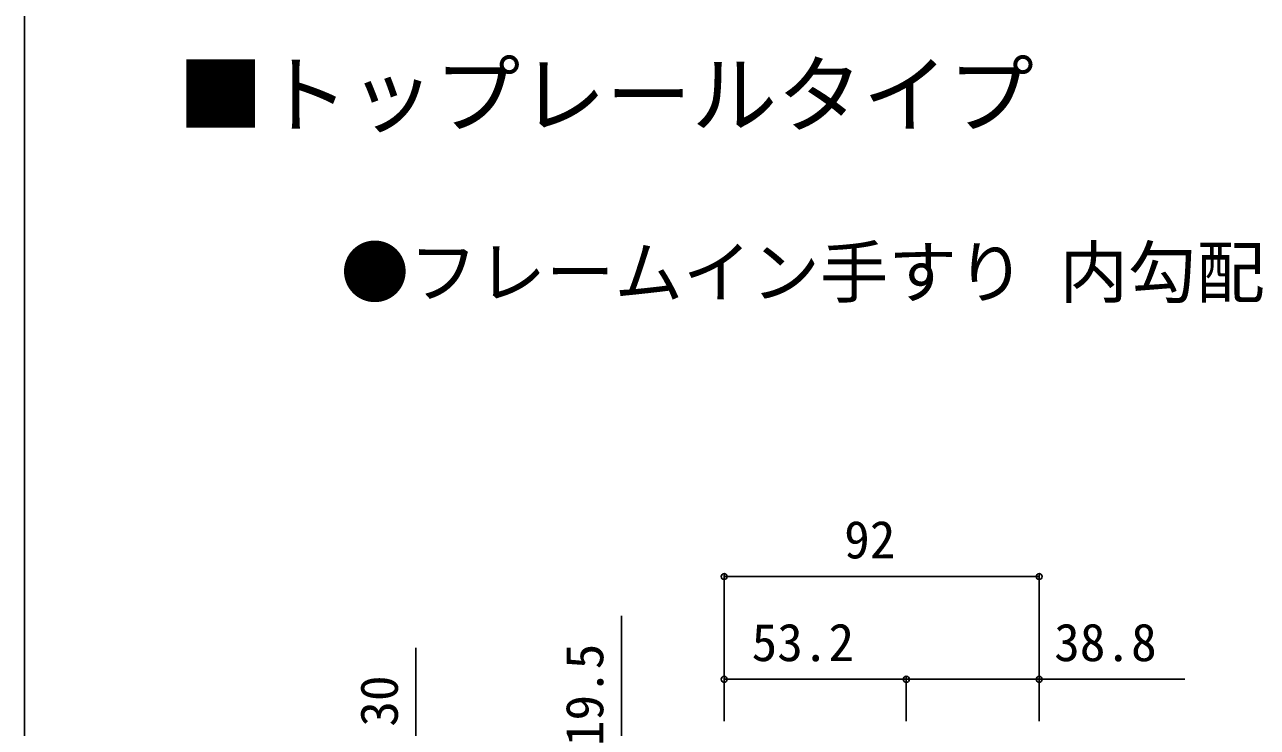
# Model space of a CAD drawing. Units: millimetres, scale not verified. Extents: x -875 to 875, y -1300 to 1294.
# Drawn here: x -875 to -515, y -356.6 to -151.3 of the extents above; entities that cross this region are included whole.
import ezdxf
from ezdxf.enums import TextEntityAlignment as Align

# ---------------------------------------------------------------- set-up
doc = ezdxf.new("R2010")
doc.units = ezdxf.units.MM
doc.header["$LTSCALE"] = 8
for name, color, linetype in [('0-1_USER1', 3, 'Continuous'), ('0-7_YKK_D', 6, 'Continuous'), ('0-8_YKK_ZWAK', 7, 'Continuous')]:
    doc.layers.add(name, color=color, linetype=linetype)
doc.styles.add('ＭＳ ゴシック', font='')
doc.styles.get('ＭＳ ゴシック').set_extended_font_data('MS Gothic')

msp = doc.modelspace()

# ---------------------------------------------------------------- linework, layer by layer
at = {"layer": '0-7_YKK_D'}
for p, q in [((-670.705, -354.756), (-670.705, -311.529)), ((-578.705, -312.529), (-670.705, -312.529)), ((-578.705, -354.756), (-578.705, -311.529)), ((-670.705, -354.756), (-670.705, -341.529)), ((-617.505, -354.756), (-617.505, -341.529)), ((-617.505, -354.756), (-617.505, -341.529)), ((-578.705, -354.756), (-578.705, -341.529)), ((-617.505, -342.529), (-670.705, -342.529))]:
    msp.add_line(p, q, dxfattribs=at)
for points in [[(-700.705, -384.756), (-700.705, -365.256), (-700.705, -324.006)], [(-760.705, -390.756), (-760.705, -360.756), (-760.705, -333.313)], [(-617.505, -342.529), (-578.705, -342.529), (-536.177, -342.529)]]:
    msp.add_lwpolyline(points, dxfattribs=at)
for centre in [(-670.705, -312.529), (-578.705, -312.529), (-670.705, -342.529), (-617.505, -342.529), (-617.505, -342.529), (-578.705, -342.529)]:
    msp.add_circle(centre, 0.875, dxfattribs=at)
at = {"layer": '0-8_YKK_ZWAK'}
msp.add_line((-875, 1250), (-875, -1300), dxfattribs=at)

# ---------------------------------------------------------------- texts
at = {"layer": '0-1_USER1', "style": 'ＭＳ ゴシック'}
for s, height, p in [('■トップレールタイプ', 18.33, (-830.256, -186.443)), ('●フレームイン手すり 内勾配笠木', 14.66, (-782.727, -235.386))]:
    msp.add_text(s, height=height, dxfattribs=at).set_placement(p, align=Align.BOTTOM_LEFT)
at = {"layer": '0-7_YKK_D', "style": 'ＭＳ ゴシック'}
for s, p in [('92', (-635.657, -310.529)), ('53.2', (-662.684, -340.529)), ('38.8', (-574.313, -340.529))]:
    msp.add_text(s, height=11, dxfattribs=at).set_placement(p, align=Align.BOTTOM_LEFT)
for s, p in [('19.5', (-702.705, -362.057)), ('30', (-762.705, -356.364))]:
    msp.add_text(s, height=11, rotation=90, dxfattribs=at).set_placement(p, align=Align.BOTTOM_LEFT)

doc.saveas('drawing.dxf')
